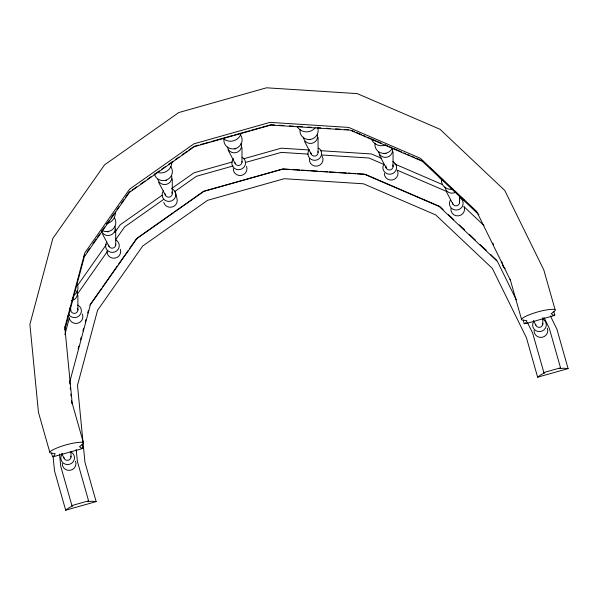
<?xml version="1.0" encoding="UTF-8"?>
<svg xmlns="http://www.w3.org/2000/svg" width="598" height="598" viewBox="0 0 598 598"><rect width="100%" height="100%" fill="white"/><g stroke="black" fill="none" stroke-linecap="round" stroke-linejoin="round"><path stroke-width="0.9" d="M64.958 327.308L65.675 324.624M67.35 318.353L68.067 315.669M69.742 309.398L70.467 306.707M72.141 300.443L72.859 297.752M64.831 329.767L84.408 256.535L129.542 192.324L194.32 146.674L270.924 125.079L350.114 130.155L422.345 161.288L478.893 214.712M64.876 334.618L69.413 317.643M78.129 348.798L78.839 346.115M80.513 339.866L81.231 337.19M82.898 330.941L83.615 328.257M85.29 322.008L86 319.332M87.674 313.083L88.392 310.399M83.87 256.549L84.938 255.04M87.069 252.005L89.73 248.222M92.922 243.67L96.121 239.125M97.182 237.615L99.851 233.825M101.443 231.553L104.643 227.008M106.773 223.973L109.434 220.191M111.034 217.919L114.225 213.374M116.894 209.584L119.024 206.549M121.155 203.522L123.816 199.732M125.416 197.46L129.138 192.16L130.648 191.091M77.404 285.695L106.324 244.56M114.891 232.375L120.243 224.758L162.08 195.277M77.329 294.201L107.109 251.833M115.623 239.723L124.661 226.866L163.59 199.433M89.82 305.047L101.638 288.236M102.714 286.704L117.223 266.073M118.292 264.54L127.965 250.786M129.579 248.491L136.561 238.557M76.215 449.442L77.381 461.424L88.579 500.855L87.973 501.662L91.561 501.229L96.143 501.61L84.946 462.179L77.493 385.344L97.564 310.265L142.735 246.01L207.566 200.323L284.229 178.712L363.479 183.795L435.763 214.951L492.356 268.42L526.434 337.758L537.632 377.189L568.1 368.6L556.895 329.169L550.369 315.879M544.001 317.56L549.33 328.399L560.535 367.837L559.922 368.637L563.518 368.211L568.1 368.6M537.632 377.189L541.437 374.43L544.763 372.913L543.859 372.532L532.654 333.101L527.346 322.292M53.14 456.962L54.478 470.768L65.675 510.199L69.488 507.455L72.807 505.93L71.91 505.549L60.704 466.119L59.538 454.099M82.076 444.508L83.077 448.037L80.76 449.076L53.207 456.752L52.504 456.655L51.503 453.127M553.8 311.551L554.802 315.086L554.234 315.542L526.726 323.376L524.229 323.697L523.228 320.169M52.504 456.655L54.366 455.586L55.091 453.62L49.993 452.888L49.716 451.983L51.391 450.653A21.954 5.457 -15.9 0 1 81.268 442.228L83.346 442.505L83.518 443.439L79.422 446.758L80.468 447.169L80.969 448.089L83.077 448.037M524.229 323.697L526.091 322.636L526.816 320.663L521.718 319.93L521.441 319.026L523.115 317.695A21.954 5.457 -15.9 0 1 552.993 309.278L555.071 309.555L555.243 310.482L551.147 313.808L552.193 314.212L552.694 315.131L554.802 315.086M132.165 190.029L136.695 186.838M140.47 184.169L145.008 180.977M147.272 179.385L151.047 176.716M154.067 174.594L159.36 170.864M161.624 169.264L165.399 166.603M168.419 164.472L172.957 161.281M175.221 159.681L178.996 157.02M182.016 154.889L187.309 151.167M188.819 150.098L193.348 146.906M171.962 188.31L194.021 172.77L232.301 161.976M174.28 191.898L196.413 176.298L233.033 165.975M137.323 238.026L173.143 212.776M174.668 211.699L203.634 191.285L282.959 168.935L289.477 169.354M194.103 146.375L198.573 145.112M200.36 144.611L209.293 142.092M211.079 141.591L232.517 135.544M234.304 135.043L249.493 130.76M251.28 130.259L260.212 127.74M261.999 127.239L270.931 124.72L274.624 124.96M243.879 158.717L281.269 148.177L309.159 149.963M245.539 162.454L281.262 152.385L308.037 154.105M543.859 372.532L560.535 367.837M71.91 505.549L88.579 500.855M65.675 510.199L96.143 501.61M279.244 125.251L283.863 125.55M289.402 125.901L293.095 126.141M298.634 126.499L302.334 126.731M307.873 127.09L311.565 127.322M317.104 127.68L320.797 127.92M326.344 128.271L330.036 128.51M335.575 128.862L340.195 129.161M344.814 129.452L348.507 129.691M320.319 150.681L371.455 153.963L381.741 158.395M321.888 154.987L368.973 158.007L384.297 164.607M292.273 169.526L299.725 170.004M301.594 170.124L309.046 170.602M310.908 170.722L317.433 171.14M320.229 171.32L327.682 171.798M329.543 171.918L336.069 172.336M338.864 172.516L346.317 172.994M348.186 173.114L355.638 173.592M357.499 173.712L364.025 174.13M352.058 130.543L354.614 131.65M356.318 132.382L361.431 134.587M363.136 135.32L365.692 136.419M367.396 137.159L381.031 143.034M385.291 144.866L387.848 145.972M389.552 146.704L392.109 147.803M393.813 148.543L401.482 151.847M404.039 152.946L405.743 153.686M407.447 154.419L410.004 155.517M411.708 156.257L414.265 157.356M415.969 158.089L422.786 161.026M394.59 163.934L442.572 184.61M397.065 170.109L446.422 191.382M364.952 174.19L439.739 206.422L443.111 209.599M430.216 168.045L432.915 170.594M440.345 177.613L443.716 180.805M450.473 187.181L453.845 190.373M460.595 196.749L464.646 200.577M470.723 206.317L474.775 210.145M463.794 206.482L483.999 225.573M448.493 214.682L453.875 219.772M459.264 224.863L464.646 229.946M469.355 234.401L475.417 240.119M480.127 244.575L486.181 250.293M490.898 254.748L496.953 260.466M533.416 320.521L535.883 325.215M446.287 191.487L452.978 204.232M379.281 154.845L386.203 168.008M304.591 141.502L311.371 154.381M228.1 150.023L235.089 163.329M158.642 182.315L165.497 195.337M102.415 233.833L109.113 246.578M61.609 453.493L64.076 458.188M492.842 243.094L493.664 244.761M516.313 299.845L497.514 261.595L439.149 206.46L364.608 174.332L282.884 169.099L203.821 191.382L136.972 238.497L90.388 304.756L69.689 382.182L69.869 384.021M555.071 309.555L543.784 269.848L504.779 190.478L439.993 129.273L357.26 93.617L266.544 87.801L178.787 112.536L104.583 164.831L52.871 238.385L29.9 324.325L38.436 412.276L49.716 451.983M521.441 319.026L510.154 279.326L510.438 280.223L476.606 211.408L420.439 158.335L348.694 127.419L270.034 122.373L193.939 143.819L129.594 189.17L84.759 252.947L64.838 327.465L72.238 403.732L72.059 402.798L83.346 442.505M501.849 261.834L502.679 265.168M175.61 193.049L177.053 198.887A6.862 6.645 -13.9 0 1 172.075 207.043A6.862 6.645 -13.9 0 1 163.762 202.326M70.228 387.706L70.407 389.552M70.856 394.157L71.035 396.003M71.476 400.608L71.655 402.454M459.57 196.413L459.585 202.677M459.578 196.563L459.585 201.892A3.595 3.483 -13.9 0 1 456.416 205.794A3.595 3.483 -13.9 0 1 452.454 202.774M115.691 229.139L115.72 245.023M542.79 317.725L542.797 324.056M393.05 151.922L393.065 166.55M318.061 137.391L318.076 152.333M241.988 147.699L242.003 162.17M172.276 178.795L172.291 193.58M77.897 295.315L77.904 309.943M70.983 451.602L70.99 457.029M70.953 456.252A3.595 3.483 -13.9 0 1 67.963 460.281A3.595 3.483 -13.9 0 1 63.859 457.44M71.057 452.066A6.862 6.645 -13.9 0 1 73.352 461.536A6.862 6.645 -13.9 0 1 63.433 463.203A6.862 6.645 -13.9 0 1 62.618 453.486M75.475 461.178A6.862 6.645 -13.9 0 1 70.183 470.305A6.862 6.645 -13.9 0 1 62.282 463.39M77.202 284.177A9.149 8.858 -13.9 0 1 74.414 294.949M76.821 290.927A7.116 6.892 -13.9 0 1 71.767 300.615M77.591 308.426A3.595 3.483 -13.9 0 1 74.638 313.382A3.595 3.483 -13.9 0 1 70.841 309.106M77.695 305.002A6.862 6.645 -13.9 0 1 79.31 315.722A6.862 6.645 -13.9 0 1 68.344 313.815M82.27 313.972A6.862 6.645 -13.9 0 1 78.136 323.122A6.862 6.645 -13.9 0 1 69.316 318.241M120.333 249.291A6.862 6.645 -13.9 0 1 114.622 258.187A6.862 6.645 -13.9 0 1 107.057 250.928M116.064 240.052A6.862 6.645 -13.9 0 1 118.217 249.209A6.862 6.645 -13.9 0 1 108.769 251.429A6.862 6.645 -13.9 0 1 106.616 242.28M115.72 244.246A3.595 3.483 -13.9 0 1 112.551 248.14A3.595 3.483 -13.9 0 1 108.589 245.12M114.891 226.268A7.116 6.892 -13.9 0 1 110.525 235.126A7.116 6.892 -13.9 0 1 101.481 231.015M108.305 231.747A5.068 4.904 -13.9 0 1 107.177 231.762M114.457 217.904A9.149 8.858 -13.9 0 1 102.445 230.634M115.272 211.939A10.973 10.629 -13.9 0 1 106.407 223.719M171.865 162.716A10.973 10.629 -13.9 0 1 158.724 172.77M170.699 166.491A9.149 8.858 -13.9 0 1 167.096 179.751A9.149 8.858 -13.9 0 1 154.411 174.04M166.58 180.245A5.068 4.904 -13.9 0 1 165.526 180.648M171.619 175.887A7.116 6.892 -13.9 0 1 166.461 184.334A7.116 6.892 -13.9 0 1 157.842 179.445M171.895 192.078A3.595 3.483 -13.9 0 1 169.57 197.078A3.595 3.483 -13.9 0 1 165.108 193.834M171.798 188.669A6.862 6.645 -13.9 0 1 174.967 197.886A6.862 6.645 -13.9 0 1 165.227 200.405A6.862 6.645 -13.9 0 1 163.516 190.807M246.488 166.319A6.862 6.645 -13.9 0 1 241.196 175.446A6.862 6.645 -13.9 0 1 233.295 168.531M242.07 157.207A6.862 6.645 -13.9 0 1 244.373 166.678A6.862 6.645 -13.9 0 1 234.446 168.344A6.862 6.645 -13.9 0 1 233.631 158.62M241.966 161.393A3.595 3.483 -13.9 0 1 238.983 165.422A3.595 3.483 -13.9 0 1 234.879 162.581M241.046 143.281A7.116 6.892 -13.9 0 1 236.337 152.572A7.116 6.892 -13.9 0 1 227.434 147.123M235.896 148.715A5.068 4.904 -13.9 0 1 234.805 149.022M240.501 134.871A9.149 8.858 -13.9 0 1 234.745 148.715A9.149 8.858 -13.9 0 1 224.078 138.243M241.144 133.504A10.973 10.629 -13.9 0 1 223.256 138.549M315.236 127.8A10.973 10.629 -13.9 0 1 297.191 126.604M317.807 127.994A9.149 8.858 -13.9 0 1 309.667 139.506A9.149 8.858 -13.9 0 1 300.046 129.4M310.422 139.708A5.068 4.904 -13.9 0 1 309.293 139.67M317.329 134.498A7.116 6.892 -13.9 0 1 311.79 143.348A7.116 6.892 -13.9 0 1 303.44 137.136M317.934 151.563A3.595 3.483 -13.9 0 1 315.131 156.041A3.595 3.483 -13.9 0 1 310.915 152.901M318.667 148.147A6.862 6.645 -13.9 0 1 320.386 157.394A6.862 6.645 -13.9 0 1 310.855 159.203A6.862 6.645 -13.9 0 1 309.129 149.963M322.165 156.145A6.862 6.645 -13.9 0 1 317.418 166.05A6.862 6.645 -13.9 0 1 309.435 158.567M397.423 170.579A6.862 6.645 -13.9 0 1 392.55 179.923A6.862 6.645 -13.9 0 1 384.335 173.36M392.856 161.602A6.862 6.645 -13.9 0 1 395.839 170.52A6.862 6.645 -13.9 0 1 386.622 173.555A6.862 6.645 -13.9 0 1 383.632 164.637M392.744 165.033A3.595 3.483 -13.9 0 1 389.791 169.989A3.595 3.483 -13.9 0 1 385.994 165.713M392.46 148.999A7.116 6.892 -13.9 0 1 386.921 157.222A7.116 6.892 -13.9 0 1 378.549 151.959M386.076 153.514A5.068 4.904 -13.9 0 1 383.826 153.492M392.176 148.483A9.149 8.858 -13.9 0 1 375.051 143.169M385.471 145.067A10.973 10.629 -13.9 0 1 371.724 139.663M442.415 180.028A10.973 10.629 -13.9 0 1 438.207 175.326M451.602 189.185A9.149 8.858 -13.9 0 1 441.518 179.512M452.17 189.402A5.068 4.904 -13.9 0 1 451.042 189.417M455.825 192.085A7.116 6.892 -13.9 0 1 444.994 187.159M459.929 197.706A6.862 6.645 -13.9 0 1 462.082 206.856A6.862 6.645 -13.9 0 1 452.634 209.083A6.862 6.645 -13.9 0 1 450.481 199.934M464.198 206.945A6.862 6.645 -13.9 0 1 458.487 215.841A6.862 6.645 -13.9 0 1 450.922 208.582M505.168 268.808A6.862 6.645 -13.9 0 1 502.477 263.696M542.76 323.271A3.595 3.483 -13.9 0 1 539.77 327.308A3.595 3.483 -13.9 0 1 535.666 324.46M542.864 319.093A6.862 6.645 -13.9 0 1 545.428 328.138A6.862 6.645 -13.9 0 1 536.092 330.769A6.862 6.645 -13.9 0 1 533.521 321.724M547.282 328.205A6.862 6.645 -13.9 0 1 541.982 337.332A6.862 6.645 -13.9 0 1 534.081 330.41"/></g></svg>
